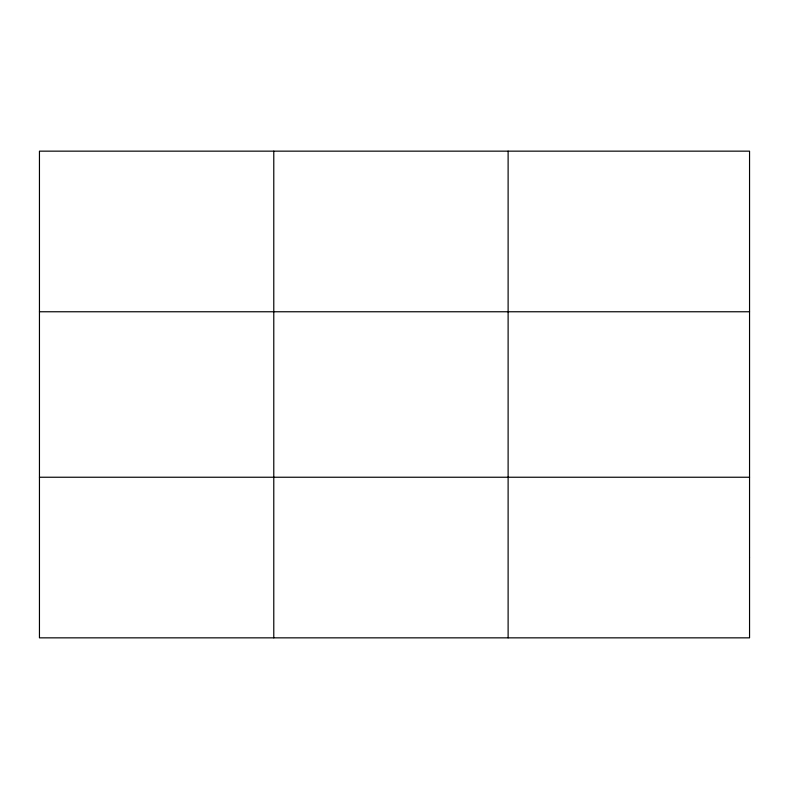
<?xml version="1.0" encoding="UTF-8"?>
<svg xmlns="http://www.w3.org/2000/svg" width="789" height="789" viewBox="0 0 789 789"><rect width="100%" height="100%" fill="white"/><g stroke="black" fill="none" stroke-linecap="round" stroke-linejoin="round"><path stroke-width="1.18" d="M273.783 151.153L273.783 637.847M508.116 151.153L508.116 637.847M39.45 311.763L749.55 311.763M39.45 477.237L749.55 477.237M749.55 557.537L749.55 637.847L39.45 637.847L39.45 151.153L749.55 151.153L749.55 557.537"/></g></svg>
